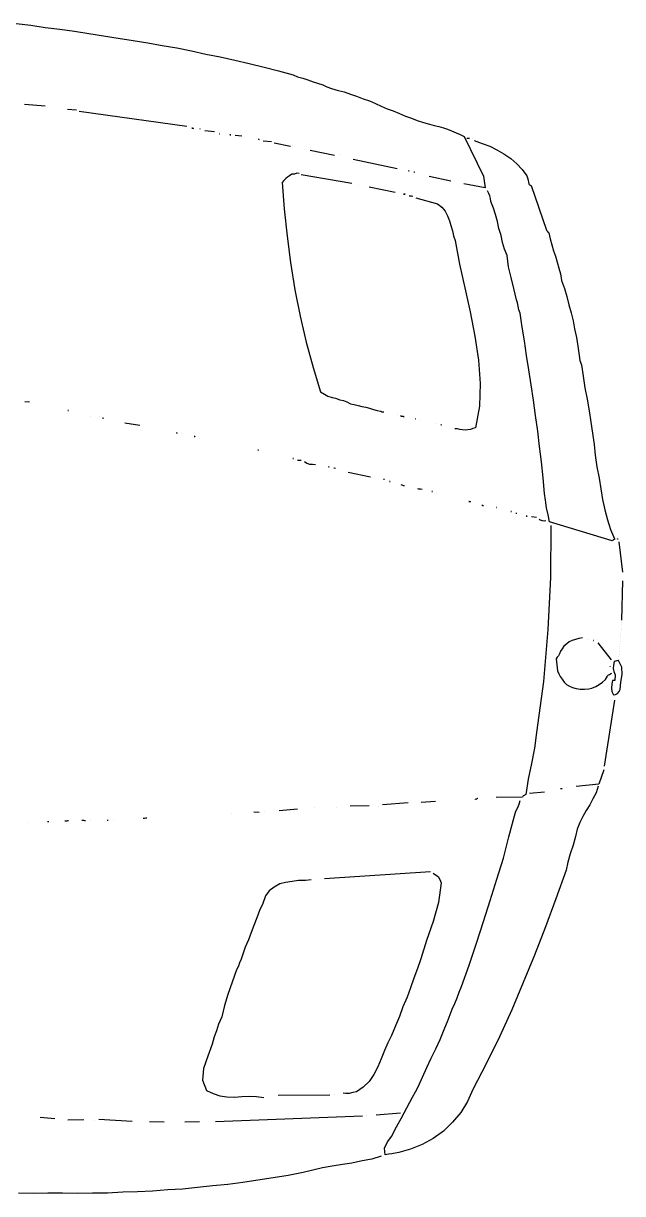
# Model space of a CAD drawing. Header units: metres. Extents: x -45 to 1930, y -347 to 488.
# Drawn here: x 43.484 to 44.413, y -36.543 to -34.727 of the extents above; entities that cross this region are included whole.
import ezdxf

# ---------------------------------------------------------------- set-up
doc = ezdxf.new("R2010")
doc.units = ezdxf.units.M

# ---------------------------------------------------------------- blocks, each defined once
blk = doc.blocks.new('BMW8-PUD')
for p, q in [((0.746, 0.9063), (0.7688, 0.909)), ((0.7688, 0.909), (0.7924, 0.9108)), ((0.7924, 0.9108), (0.8152, 0.9127)), ((0.8152, 0.9127), (0.838, 0.9153)), ((0.838, 0.9153), (0.8607, 0.9171)), ((0.6078, 0.8864), (0.6305, 0.8898)), ((0.6305, 0.8898), (0.6541, 0.8941)), ((0.6541, 0.8941), (0.6769, 0.8976)), ((0.6769, 0.8976), (0.6997, 0.9002)), ((0.6997, 0.9002), (0.7232, 0.9037)), ((0.7232, 0.9037), (0.746, 0.9063)), ((0.5159, 0.8676), (0.5387, 0.8727)), ((0.5387, 0.8727), (0.5614, 0.877)), ((0.5614, 0.877), (0.585, 0.8821)), ((0.585, 0.8821), (0.6078, 0.8864)), ((0.4468, 0.8499), (0.4696, 0.8558)), ((0.4696, 0.8558), (0.4931, 0.8617)), ((0.4931, 0.8617), (0.5159, 0.8676)), ((0.3949, 0.8331), (0.4095, 0.8381)), ((0.4095, 0.8381), (0.4241, 0.8432)), ((0.4241, 0.8432), (0.4468, 0.8499)), ((0.3347, 0.8163), (0.3502, 0.8213)), ((0.3502, 0.8213), (0.3648, 0.8247)), ((0.3648, 0.8247), (0.3802, 0.8289)), ((0.3802, 0.8289), (0.3949, 0.8331)), ((0.2795, 0.7979), (0.2852, 0.7996)), ((0.2852, 0.7996), (0.2901, 0.8012)), ((0.2901, 0.8012), (0.295, 0.8021)), ((0.295, 0.8021), (0.2999, 0.8038)), ((0.2999, 0.8038), (0.3024, 0.7932)), ((0.3063, 0.8063), (0.3201, 0.8121)), ((0.3201, 0.8121), (0.3347, 0.8163)), ((0.2285, 0.7714), (0.2447, 0.7821)), ((0.2447, 0.7821), (0.2617, 0.7912)), ((0.2617, 0.7912), (0.2795, 0.7979)), ((0.2984, 0.7834), (0.2928, 0.7736)), ((0.3024, 0.7932), (0.2984, 0.7834)), ((0.5916, 0.7803), (0.6144, 0.783)), ((0.6461, 0.7857), (0.6689, 0.7876)), ((0.6958, 0.7894), (0.7471, 0.7915)), ((0.7536, 0.794), (0.7536, 0.794)), ((0.7707, 0.7942), (0.7951, 0.7968)), ((0.8154, 0.797), (0.8382, 0.7972)), ((0.2139, 0.7582), (0.2285, 0.7714)), ((0.2888, 0.7638), (0.2848, 0.754)), ((0.2928, 0.7736), (0.2888, 0.7638)), ((0.3411, 0.7471), (0.5672, 0.7777)), ((0.2011, 0.7434), (0.2139, 0.7582)), ((0.2808, 0.745), (0.2769, 0.736)), ((0.2848, 0.754), (0.2808, 0.745)), ((0.3346, 0.7455), (0.3346, 0.7455)), ((0.181, 0.709), (0.1898, 0.727)), ((0.1898, 0.727), (0.2011, 0.7434)), ((0.2737, 0.7278), (0.2697, 0.7188)), ((0.2769, 0.736), (0.2737, 0.7278)), ((0.2825, 0.7368), (0.3199, 0.7437)), ((0.3943, 0.7199), (0.474, 0.728)), ((0.5074, 0.7324), (0.4959, 0.7331)), ((0.5187, 0.7333), (0.5074, 0.7324)), ((0.5301, 0.735), (0.5187, 0.7333)), ((0.5415, 0.7367), (0.5301, 0.735)), ((0.5529, 0.7376), (0.5415, 0.7367)), ((0.5643, 0.7369), (0.5529, 0.7376)), ((0.5749, 0.7346), (0.5643, 0.7369)), ((0.5855, 0.7306), (0.5749, 0.7346)), ((0.593, 0.7152), (0.5855, 0.7306)), ((0.1746, 0.6895), (0.181, 0.709)), ((0.2665, 0.7106), (0.2625, 0.7016)), ((0.2697, 0.7188), (0.2665, 0.7106)), ((0.3439, 0.7024), (0.3536, 0.7106)), ((0.3536, 0.7106), (0.3593, 0.7123)), ((0.3593, 0.7123), (0.365, 0.714)), ((0.365, 0.714), (0.3699, 0.7148)), ((0.3699, 0.7148), (0.3739, 0.7148)), ((0.3878, 0.7174), (0.3878, 0.7174)), ((0.5932, 0.6973), (0.593, 0.7152)), ((0.2593, 0.6935), (0.2538, 0.6779)), ((0.2625, 0.7016), (0.2593, 0.6935)), ((0.3295, 0.6811), (0.3359, 0.6925)), ((0.3359, 0.6925), (0.3439, 0.7024)), ((0.5885, 0.6777), (0.5932, 0.6973)), ((0.1571, 0.6469), (0.1746, 0.6895)), ((0.2538, 0.6779), (0.249, 0.6624)), ((0.3247, 0.6688), (0.3295, 0.6811)), ((0.5838, 0.6581), (0.5885, 0.6777)), ((0.249, 0.6624), (0.2434, 0.6477)), ((0.3168, 0.6427), (0.3207, 0.6557)), ((0.3207, 0.6557), (0.3247, 0.6688)), ((0.5814, 0.6467), (0.5838, 0.6581)), ((0.1412, 0.6045), (0.1571, 0.6469)), ((0.2434, 0.6477), (0.2379, 0.6322)), ((0.3128, 0.6304), (0.3168, 0.6427)), ((0.5767, 0.6263), (0.579, 0.6369)), ((0.579, 0.6369), (0.5814, 0.6467)), ((0.2323, 0.6175), (0.2276, 0.6012)), ((0.2379, 0.6322), (0.2323, 0.6175)), ((0.3033, 0.6026), (0.308, 0.6182)), ((0.308, 0.6182), (0.3128, 0.6304)), ((0.5727, 0.6148), (0.5767, 0.6263)), ((0.1261, 0.5611), (0.1412, 0.6045)), ((0.2276, 0.6012), (0.2228, 0.5856)), ((0.2985, 0.588), (0.3033, 0.6026)), ((0.5705, 0.5969), (0.5727, 0.6148)), ((0.2228, 0.5856), (0.2181, 0.5685)), ((0.2946, 0.5724), (0.2985, 0.588)), ((0.5666, 0.579), (0.5705, 0.5969)), ((0.2181, 0.5685), (0.2149, 0.5595)), ((0.2898, 0.5569), (0.2946, 0.5724)), ((0.5618, 0.5594), (0.5666, 0.579)), ((0.1127, 0.5171), (0.1261, 0.5611)), ((0.2125, 0.5505), (0.2102, 0.5416)), ((0.2149, 0.5595), (0.2125, 0.5505)), ((0.2859, 0.5422), (0.2898, 0.5569)), ((0.5571, 0.5398), (0.5618, 0.5594)), ((0.207, 0.5325), (0.1984, 0.4983)), ((0.2102, 0.5416), (0.207, 0.5325)), ((0.278, 0.5112), (0.282, 0.5267)), ((0.282, 0.5267), (0.2859, 0.5422)), ((0.5516, 0.5226), (0.5532, 0.5284)), ((0.5532, 0.5284), (0.5547, 0.5341)), ((0.5547, 0.5341), (0.5571, 0.5398)), ((0.0992, 0.473), (0.1127, 0.5171)), ((0.2741, 0.4957), (0.278, 0.5112)), ((0.5469, 0.5038), (0.55, 0.5161)), ((0.55, 0.5161), (0.5516, 0.5226)), ((0.1984, 0.4983), (0.1905, 0.4632)), ((0.2679, 0.4663), (0.2741, 0.4957)), ((0.5398, 0.4802), (0.5429, 0.4916)), ((0.5429, 0.4916), (0.5469, 0.5038)), ((0.0866, 0.428), (0.0992, 0.473)), ((0.5366, 0.4688), (0.5398, 0.4802)), ((0.1905, 0.4632), (0.1827, 0.4289)), ((0.2608, 0.4361), (0.2679, 0.4663)), ((0.5303, 0.4451), (0.5335, 0.4565)), ((0.5335, 0.4565), (0.5366, 0.4688)), ((0.2554, 0.4059), (0.2608, 0.4361)), ((0.5263, 0.4336), (0.5303, 0.4451)), ((0.0748, 0.3832), (0.0866, 0.428)), ((0.1827, 0.4289), (0.1757, 0.3955)), ((0.5184, 0.4132), (0.5232, 0.4214)), ((0.5232, 0.4214), (0.5263, 0.4336)), ((0.254, 0.375), (0.2554, 0.4059)), ((0.4941, 0.3975), (0.503, 0.4009)), ((0.503, 0.4009), (0.5111, 0.4066)), ((0.5111, 0.4066), (0.5184, 0.4132)), ((0.063, 0.3374), (0.0748, 0.3832)), ((0.1757, 0.3955), (0.1687, 0.3612)), ((0.2721, 0.3597), (0.4347, 0.3864)), ((0.4551, 0.3898), (0.464, 0.3915)), ((0.464, 0.3915), (0.4746, 0.3925)), ((0.4746, 0.3925), (0.4843, 0.395)), ((0.4843, 0.395), (0.4941, 0.3975)), ((0.2565, 0.3701), (0.254, 0.375)), ((0.2598, 0.3661), (0.2565, 0.3701)), ((0.2639, 0.3637), (0.2598, 0.3661)), ((0.268, 0.3613), (0.2639, 0.3637)), ((0.1687, 0.3612), (0.1616, 0.3278)), ((0.0615, 0.3244), (0.063, 0.3374)), ((0.1616, 0.3278), (0.1562, 0.2943)), ((0.7773, 0.3284), (0.7773, 0.3284)), ((0.7773, 0.3284), (0.7781, 0.3284)), ((0.7781, 0.3284), (0.7789, 0.3284)), ((0.7789, 0.3284), (0.7789, 0.3284)), ((0.8041, 0.3311), (0.8041, 0.3311)), ((0.8123, 0.332), (0.8131, 0.332)), ((0.8131, 0.332), (0.8147, 0.332)), ((0.8147, 0.332), (0.8163, 0.332)), ((0.8163, 0.332), (0.818, 0.332)), ((0.8383, 0.3346), (0.8399, 0.3347)), ((0.8399, 0.3347), (0.8408, 0.3355)), ((0.8408, 0.3355), (0.8424, 0.3355)), ((0.8424, 0.3355), (0.844, 0.3355)), ((0.8684, 0.339), (0.8684, 0.339)), ((0.8684, 0.339), (0.87, 0.339)), ((0.87, 0.339), (0.8708, 0.339)), ((0.8708, 0.339), (0.8708, 0.339)), ((0.9009, 0.3434), (0.9009, 0.3434)), ((0.056, 0.2975), (0.0591, 0.3114)), ((0.0591, 0.3114), (0.0615, 0.3244)), ((0.7179, 0.3189), (0.7196, 0.3189)), ((0.7196, 0.3189), (0.7212, 0.3197)), ((0.7212, 0.3197), (0.722, 0.3198)), ((0.722, 0.3198), (0.7236, 0.3198)), ((0.7692, 0.3259), (0.7692, 0.3259)), ((0.0537, 0.2836), (0.056, 0.2975)), ((0.1562, 0.2943), (0.1508, 0.2609)), ((0.5374, 0.2912), (0.5374, 0.2912)), ((0.5455, 0.2937), (0.5536, 0.2938)), ((0.5886, 0.2998), (0.5886, 0.2998)), ((0.0522, 0.2722), (0.0537, 0.2836)), ((0.4268, 0.2748), (0.4268, 0.2748)), ((0.4609, 0.2783), (0.4609, 0.2783)), ((0.4869, 0.2826), (0.5146, 0.2878)), ((0.045, 0.2518), (0.049, 0.2616)), ((0.049, 0.2616), (0.0522, 0.2722)), ((0.1508, 0.2609), (0.1492, 0.2535)), ((0.317, 0.2567), (0.356, 0.2635)), ((0.3625, 0.266), (0.3625, 0.266)), ((0.3764, 0.267), (0.4056, 0.2705)), ((0.0362, 0.2329), (0.041, 0.242)), ((0.041, 0.242), (0.045, 0.2518)), ((0.1453, 0.2421), (0.1445, 0.2364)), ((0.1469, 0.2478), (0.1453, 0.2421)), ((0.1492, 0.2535), (0.1469, 0.2478)), ((0.1885, 0.2368), (0.1885, 0.2368)), ((0.2097, 0.2394), (0.2105, 0.2394)), ((0.2105, 0.2394), (0.2113, 0.2402)), ((0.2113, 0.2402), (0.2121, 0.2411)), ((0.2121, 0.2411), (0.2137, 0.2411)), ((0.2747, 0.2506), (0.2966, 0.254)), ((0.0283, 0.2134), (0.0322, 0.2231)), ((0.0322, 0.2231), (0.0362, 0.2329)), ((0.108, 0.2197), (0.1308, 0.224)), ((0.1351, 0.2021), (0.1365, 0.2265)), ((0.1365, 0.2265), (0.1381, 0.2274)), ((0.1381, 0.2274), (0.1389, 0.2282)), ((0.1389, 0.2282), (0.1405, 0.229)), ((0.1405, 0.229), (0.1413, 0.2307)), ((0.1413, 0.2307), (0.182, 0.2351)), ((0.0252, 0.1995), (0.0601, 0.2063)), ((0.0259, 0.2027), (0.0283, 0.2134)), ((0.0747, 0.2097), (0.0747, 0.2097)), ((0.0812, 0.2122), (0.0829, 0.2122)), ((0.0812, 0.2122), (0.0812, 0.2122)), ((0.0829, 0.2122), (0.0837, 0.2122)), ((0.0837, 0.2122), (0.0837, 0.2122)), ((0.132, 0.1776), (0.1351, 0.2021)), ((0.0197, 0.1766), (0.0252, 0.1995)), ((0.0133, 0.0674), (0.0197, 0.1709)), ((0.1298, 0.1532), (0.132, 0.1776)), ((0.1292, 0.1288), (0.1298, 0.1532)), ((0.1259, 0.0489), (0.1292, 0.1288)), ((0.0101, 0.0568), (0.0077, 0.0535)), ((0.0126, 0.0585), (0.0101, 0.0568)), ((0.0158, 0.0593), (0.0126, 0.0585)), ((0.0133, 0.0626), (0.0133, 0.0626)), ((0.0191, 0.0545), (0.0158, 0.0593)), ((0.0615, 0.0548), (0.055, 0.054)), ((0.0679, 0.0557), (0.0615, 0.0548)), ((0.0745, 0.055), (0.0679, 0.0557)), ((0.0802, 0.0542), (0.0745, 0.055)), ((0.0062, 0.0389), (0.0055, 0.0267)), ((0.0077, 0.0535), (0.0061, 0.0503)), ((0.0061, 0.0503), (0.0062, 0.0389)), ((0.0161, 0.0284), (0.016, 0.0373)), ((0.016, 0.0373), (0.0168, 0.0373)), ((0.0168, 0.0373), (0.0176, 0.0373)), ((0.0176, 0.0373), (0.0184, 0.0373)), ((0.0184, 0.0373), (0.0193, 0.0374)), ((0.02, 0.0488), (0.0191, 0.0545)), ((0.0193, 0.0374), (0.02, 0.0431)), ((0.02, 0.0431), (0.02, 0.0488)), ((0.0307, 0.0367), (0.0291, 0.0342)), ((0.0347, 0.0416), (0.0307, 0.0367)), ((0.0395, 0.0457), (0.0347, 0.0416)), ((0.0444, 0.049), (0.0395, 0.0457)), ((0.0501, 0.0523), (0.0444, 0.049)), ((0.055, 0.054), (0.0501, 0.0523)), ((0.0851, 0.0526), (0.0802, 0.0542)), ((0.09, 0.0502), (0.0851, 0.0526)), ((0.0941, 0.047), (0.09, 0.0502)), ((0.0974, 0.0429), (0.0941, 0.047)), ((0.1007, 0.0389), (0.0974, 0.0429)), ((0.1032, 0.0348), (0.1007, 0.0389)), ((0.1266, -0.0317), (0.1259, 0.0489)), ((0.0055, 0.0267), (0.0073, 0.0153)), ((0.0186, 0.0235), (0.0161, 0.0284)), ((0.0202, 0.0186), (0.0186, 0.0235)), ((0.0203, 0.0137), (0.0202, 0.0186)), ((0.0234, 0.0276), (0.0218, 0.026)), ((0.0251, 0.0284), (0.0234, 0.0276)), ((0.0267, 0.0293), (0.0251, 0.0284)), ((0.0275, 0.0301), (0.0267, 0.0293)), ((0.0283, 0.0317), (0.0275, 0.0301)), ((0.0291, 0.0342), (0.0283, 0.0326)), ((0.0283, 0.0326), (0.0283, 0.0317)), ((0.1056, 0.0308), (0.1032, 0.0348)), ((0.1099, 0.0121), (0.1056, 0.0308)), ((0.0073, 0.0153), (0.0131, 0.0055)), ((0.0131, 0.0055), (0.0131, 0.0055)), ((0.0131, 0.0055), (0.0139, 0.0055)), ((0.0139, 0.0055), (0.0155, 0.0064)), ((0.0139, 0.0055), (0.0139, 0.0055)), ((0.0139, 0.0055), (0.0139, 0.0055)), ((0.0155, 0.0064), (0.0171, 0.0072)), ((0.0171, 0.0072), (0.0179, 0.0072)), ((0.0179, 0.0072), (0.0195, 0.008)), ((0.0195, 0.008), (0.0203, 0.0137)), ((0.0475, -0.0186), (0.0244, 0.0056)), ((0.0252, 0.0162), (0.0252, 0.0162)), ((0.0252, 0.0162), (0.0252, 0.0162)), ((0.0252, 0.0162), (0.0252, 0.0154)), ((0.0252, 0.0154), (0.0252, 0.0162)), ((0.0252, 0.0162), (0.0252, 0.0162)), ((0.0252, 0.0162), (0.0252, 0.0162)), ((0.0252, 0.0154), (0.0252, 0.0154)), ((0.0252, 0.0154), (0.0252, 0.0154)), ((0.1043, -0.0001), (0.1051, 0.0039)), ((0.1051, 0.0039), (0.1067, 0.0072)), ((0.1067, 0.0072), (0.1083, 0.0097)), ((0.1083, 0.0097), (0.1099, 0.0121)), ((0.0131, -0.001), (0.0131, -0.001)), ((0.0131, -0.0042), (0.0131, -0.0042)), ((0.0132, -0.0091), (0.0132, -0.0091)), ((0.0132, -0.0124), (0.0132, -0.0124)), ((0.0132, -0.0164), (0.0132, -0.0164)), ((0.0874, -0.0182), (0.0922, -0.0157)), ((0.0922, -0.0157), (0.0955, -0.0124)), ((0.0955, -0.0124), (0.0995, -0.0083)), ((0.0995, -0.0083), (0.1019, -0.0042)), ((0.1019, -0.0042), (0.1043, -0.0001)), ((0.0133, -0.0214), (0.0133, -0.0214)), ((0.0133, -0.0246), (0.0133, -0.0246)), ((0.0134, -0.0295), (0.0134, -0.0295)), ((0.0134, -0.0327), (0.0134, -0.0327)), ((0.0548, -0.0218), (0.054, -0.0218)), ((0.054, -0.0218), (0.054, -0.0218)), ((0.054, -0.0218), (0.054, -0.0218)), ((0.054, -0.0218), (0.0548, -0.0218)), ((0.0548, -0.0218), (0.0548, -0.0218)), ((0.0548, -0.0218), (0.0548, -0.0218)), ((0.0548, -0.0218), (0.0548, -0.0218)), ((0.0548, -0.0218), (0.0548, -0.0218)), ((0.0621, -0.0217), (0.0621, -0.0217)), ((0.0719, -0.0241), (0.0776, -0.0224)), ((0.0776, -0.0224), (0.0825, -0.0207)), ((0.0825, -0.0207), (0.0874, -0.0182)), ((0.1305, -0.1123), (0.1266, -0.0317)), ((0.0134, -0.0368), (0.0134, -0.0368)), ((0.0135, -0.0417), (0.0135, -0.0417)), ((0.0135, -0.0449), (0.0135, -0.0449)), ((0.0135, -0.0498), (0.0135, -0.0498)), ((0.0136, -0.0531), (0.0136, -0.0531)), ((0.019, -0.1182), (0.0144, -0.0572)), ((0.1378, -0.1929), (0.1305, -0.1123)), ((0.0301, -0.1775), (0.02, -0.1312)), ((0.0375, -0.1807), (0.0391, -0.1799)), ((0.0375, -0.1815), (0.0375, -0.1807)), ((0.045, -0.1953), (0.0375, -0.1815)), ((0.0391, -0.1799), (0.0399, -0.1791)), ((0.0399, -0.1791), (0.0408, -0.1783)), ((0.0408, -0.1783), (0.1403, -0.1985)), ((0.0318, -0.1816), (0.0318, -0.1816)), ((0.0318, -0.1816), (0.0326, -0.1816)), ((0.0326, -0.1816), (0.0327, -0.1824)), ((0.0327, -0.1824), (0.0327, -0.1824)), ((0.0508, -0.2099), (0.045, -0.1953)), ((0.1403, -0.1985), (0.1436, -0.2091)), ((0.1484, -0.1993), (0.146, -0.2001)), ((0.1517, -0.1993), (0.1484, -0.1993)), ((0.155, -0.2), (0.1517, -0.1993)), ((0.0566, -0.2253), (0.0508, -0.2099)), ((0.1436, -0.2091), (0.147, -0.2197)), ((0.1566, -0.2009), (0.155, -0.2)), ((0.1607, -0.2033), (0.1688, -0.2032)), ((0.1762, -0.2039), (0.1753, -0.2039)), ((0.1753, -0.2039), (0.1753, -0.2039)), ((0.1753, -0.2039), (0.1753, -0.2039)), ((0.1753, -0.2039), (0.1762, -0.2039)), ((0.177, -0.2039), (0.1762, -0.2039)), ((0.1762, -0.2039), (0.177, -0.2039)), ((0.177, -0.2039), (0.177, -0.2039)), ((0.177, -0.2039), (0.177, -0.2039)), ((0.1917, -0.2062), (0.1917, -0.2062)), ((0.1917, -0.2062), (0.1925, -0.2062)), ((0.1925, -0.2062), (0.1933, -0.2062)), ((0.1933, -0.2062), (0.1933, -0.2062)), ((0.2014, -0.2086), (0.2006, -0.2086)), ((0.2006, -0.2086), (0.2006, -0.2086)), ((0.2006, -0.2086), (0.2006, -0.2086)), ((0.2006, -0.2086), (0.2014, -0.2086)), ((0.2014, -0.2086), (0.2014, -0.2086)), ((0.2014, -0.2086), (0.2014, -0.2086)), ((0.2014, -0.2086), (0.2014, -0.2086)), ((0.2014, -0.2086), (0.2014, -0.2086)), ((0.2243, -0.2125), (0.2235, -0.2125)), ((0.2235, -0.2125), (0.2235, -0.2125)), ((0.2235, -0.2125), (0.2235, -0.2125)), ((0.2235, -0.2125), (0.2243, -0.2125)), ((0.2243, -0.2125), (0.2243, -0.2125)), ((0.2243, -0.2125), (0.2243, -0.2125)), ((0.2243, -0.2125), (0.2243, -0.2125)), ((0.2243, -0.2125), (0.2243, -0.2125)), ((0.2463, -0.2139), (0.2447, -0.2139)), ((0.2447, -0.2139), (0.2447, -0.2139)), ((0.2471, -0.2147), (0.2463, -0.2139)), ((0.2471, -0.2147), (0.2471, -0.2147)), ((0.2667, -0.2178), (0.2651, -0.2178)), ((0.2651, -0.2178), (0.2651, -0.2178)), ((0.2651, -0.2178), (0.2651, -0.2178)), ((0.2651, -0.2178), (0.2667, -0.2178)), ((0.2675, -0.2178), (0.2667, -0.2178)), ((0.2667, -0.2178), (0.2675, -0.2178)), ((0.2675, -0.2178), (0.2675, -0.2178)), ((0.2675, -0.2178), (0.2675, -0.2178)), ((0.0617, -0.2408), (0.0566, -0.2253)), ((0.147, -0.2197), (0.1495, -0.231)), ((0.1495, -0.231), (0.1521, -0.2416)), ((0.3181, -0.2255), (0.3181, -0.2255)), ((0.3262, -0.2278), (0.3254, -0.2278)), ((0.3254, -0.2278), (0.3254, -0.2278)), ((0.3254, -0.2278), (0.3254, -0.2278)), ((0.3254, -0.2278), (0.3262, -0.2278)), ((0.3262, -0.2278), (0.3262, -0.2278)), ((0.3262, -0.2278), (0.3262, -0.2278)), ((0.3262, -0.2278), (0.3262, -0.2278)), ((0.3262, -0.2278), (0.3262, -0.2278)), ((0.3442, -0.2301), (0.3417, -0.2301)), ((0.3458, -0.2301), (0.3442, -0.2301)), ((0.3474, -0.2301), (0.3458, -0.2301)), ((0.3491, -0.2301), (0.3474, -0.2301)), ((0.3711, -0.2331), (0.3694, -0.2331)), ((0.3727, -0.2331), (0.3711, -0.2331)), ((0.3735, -0.2339), (0.3727, -0.2331)), ((0.3752, -0.2339), (0.3735, -0.2339)), ((0.0659, -0.257), (0.0617, -0.2408)), ((0.1521, -0.2416), (0.1564, -0.2652)), ((0.3931, -0.237), (0.3923, -0.237)), ((0.3923, -0.237), (0.3923, -0.237)), ((0.3923, -0.237), (0.3923, -0.237)), ((0.3923, -0.237), (0.3931, -0.237)), ((0.3931, -0.237), (0.3931, -0.237)), ((0.3931, -0.237), (0.3931, -0.237)), ((0.3931, -0.237), (0.3931, -0.237)), ((0.3931, -0.237), (0.3931, -0.237)), ((0.4013, -0.2394), (0.4013, -0.2394)), ((0.4013, -0.2394), (0.4021, -0.2394)), ((0.4021, -0.2394), (0.4029, -0.2393)), ((0.4029, -0.2393), (0.4029, -0.2393)), ((0.4583, -0.2454), (0.4233, -0.2416)), ((0.4787, -0.2492), (0.4787, -0.2492)), ((0.4787, -0.2492), (0.4804, -0.2492)), ((0.4804, -0.2492), (0.4812, -0.2492)), ((0.4812, -0.2492), (0.4812, -0.2492)), ((0.4893, -0.2508), (0.4885, -0.2508)), ((0.4885, -0.2508), (0.4885, -0.2508)), ((0.4885, -0.2508), (0.4885, -0.2508)), ((0.4885, -0.2508), (0.4893, -0.2508)), ((0.4893, -0.2508), (0.4893, -0.2508)), ((0.4893, -0.2508), (0.4893, -0.2508)), ((0.4893, -0.2508), (0.4893, -0.2508)), ((0.4893, -0.2508), (0.4893, -0.2508)), ((0.5146, -0.2522), (0.5097, -0.2522)), ((0.5195, -0.2521), (0.5146, -0.2522)), ((0.5235, -0.2529), (0.5195, -0.2521)), ((0.5276, -0.2553), (0.5235, -0.2529)), ((0.0701, -0.2733), (0.0659, -0.257)), ((0.1564, -0.2652), (0.1615, -0.2896)), ((0.5325, -0.2561), (0.5333, -0.2561)), ((0.5333, -0.2561), (0.535, -0.2561)), ((0.535, -0.2561), (0.5366, -0.2561)), ((0.5366, -0.2561), (0.5382, -0.256)), ((0.5456, -0.2584), (0.5448, -0.2584)), ((0.5448, -0.2584), (0.5448, -0.2584)), ((0.5448, -0.2584), (0.5448, -0.2584)), ((0.5448, -0.2584), (0.5456, -0.2584)), ((0.5456, -0.2584), (0.5456, -0.2584)), ((0.5456, -0.2584), (0.5456, -0.2584)), ((0.5456, -0.2584), (0.5456, -0.2584)), ((0.5456, -0.2584), (0.5456, -0.2584)), ((0.601, -0.2661), (0.6002, -0.2661)), ((0.6002, -0.2661), (0.6002, -0.2661)), ((0.6002, -0.2661), (0.6002, -0.2661)), ((0.6002, -0.2661), (0.601, -0.2661)), ((0.601, -0.2661), (0.601, -0.2661)), ((0.601, -0.2661), (0.601, -0.2661)), ((0.601, -0.2661), (0.601, -0.2661)), ((0.601, -0.2661), (0.601, -0.2661)), ((0.0752, -0.2903), (0.0701, -0.2733)), ((0.0794, -0.3082), (0.0752, -0.2903)), ((0.1615, -0.2896), (0.1666, -0.3131)), ((0.6931, -0.275), (0.6931, -0.275)), ((0.7005, -0.2774), (0.6997, -0.2774)), ((0.6997, -0.2774), (0.6997, -0.2774)), ((0.6997, -0.2774), (0.6997, -0.2774)), ((0.6997, -0.2774), (0.7005, -0.2774)), ((0.7013, -0.2774), (0.7005, -0.2774)), ((0.7005, -0.2774), (0.7013, -0.2774)), ((0.7013, -0.2774), (0.7013, -0.2774)), ((0.7013, -0.2774), (0.7013, -0.2774)), ((0.7217, -0.2796), (0.7217, -0.2796)), ((0.729, -0.2804), (0.7282, -0.2804)), ((0.7282, -0.2804), (0.7282, -0.2804)), ((0.7282, -0.2804), (0.7282, -0.2804)), ((0.7282, -0.2804), (0.729, -0.2804)), ((0.729, -0.2804), (0.729, -0.2804)), ((0.729, -0.2804), (0.729, -0.2804)), ((0.729, -0.2804), (0.729, -0.2804)), ((0.729, -0.2804), (0.729, -0.2804)), ((0.8105, -0.2886), (0.7869, -0.2872)), ((0.0828, -0.3245), (0.0794, -0.3082)), ((0.8448, -0.2924), (0.844, -0.2924)), ((0.844, -0.2924), (0.844, -0.2924)), ((0.8456, -0.2932), (0.8448, -0.2924)), ((0.8456, -0.2932), (0.8456, -0.2932)), ((0.8497, -0.294), (0.8497, -0.294)), ((0.8651, -0.2938), (0.8651, -0.2938)), ((0.9002, -0.2992), (0.8994, -0.2992)), ((0.8994, -0.2992), (0.8994, -0.2992)), ((0.8994, -0.2992), (0.8994, -0.2992)), ((0.8994, -0.2992), (0.9002, -0.2992)), ((0.9002, -0.2992), (0.9002, -0.2992)), ((0.9002, -0.2992), (0.9002, -0.2992)), ((0.9002, -0.2992), (0.9002, -0.2992)), ((0.9002, -0.2992), (0.9002, -0.2992)), ((0.9605, -0.306), (0.9679, -0.3059)), ((0.087, -0.3415), (0.0828, -0.3245)), ((0.1666, -0.3131), (0.1717, -0.3367)), ((0.0912, -0.3586), (0.087, -0.3415)), ((0.1717, -0.3367), (0.1776, -0.3603)), ((0.2656, -0.3668), (0.2686, -0.3326)), ((0.2686, -0.3326), (0.2726, -0.3309)), ((0.2726, -0.3309), (0.2758, -0.3293)), ((0.2758, -0.3293), (0.2799, -0.3284)), ((0.2799, -0.3284), (0.284, -0.3276)), ((0.284, -0.3276), (0.2881, -0.3275)), ((0.2881, -0.3275), (0.2921, -0.3275)), ((0.2921, -0.3275), (0.2962, -0.3282)), ((0.2962, -0.3282), (0.3003, -0.3282)), ((0.3223, -0.3321), (0.3215, -0.3321)), ((0.3215, -0.3321), (0.3215, -0.3321)), ((0.3215, -0.3321), (0.3215, -0.3321)), ((0.3215, -0.3321), (0.3223, -0.3321)), ((0.3223, -0.3321), (0.3223, -0.3321)), ((0.3223, -0.3321), (0.3223, -0.3321)), ((0.3223, -0.3321), (0.3223, -0.3321)), ((0.3223, -0.3321), (0.3223, -0.3321)), ((0.3304, -0.3336), (0.3304, -0.3336)), ((0.3557, -0.3351), (0.3557, -0.3351)), ((0.363, -0.3374), (0.3622, -0.3374)), ((0.3622, -0.3374), (0.3622, -0.3374)), ((0.3622, -0.3374), (0.3622, -0.3374)), ((0.3622, -0.3374), (0.363, -0.3374)), ((0.363, -0.3374), (0.363, -0.3374)), ((0.363, -0.3374), (0.363, -0.3374)), ((0.363, -0.3374), (0.363, -0.3374)), ((0.363, -0.3374), (0.363, -0.3374)), ((0.3818, -0.3397), (0.3802, -0.3389)), ((0.3834, -0.3397), (0.3818, -0.3397)), ((0.3843, -0.3397), (0.3834, -0.3397)), ((0.3859, -0.3405), (0.3843, -0.3397)), ((0.3908, -0.3412), (0.3908, -0.3412)), ((0.4128, -0.3435), (0.412, -0.3435)), ((0.4136, -0.3435), (0.4128, -0.3435)), ((0.4152, -0.3435), (0.4136, -0.3435)), ((0.4169, -0.3443), (0.4152, -0.3435)), ((0.4226, -0.345), (0.4169, -0.3443)), ((0.0955, -0.3757), (0.0912, -0.3586)), ((0.1776, -0.3603), (0.1827, -0.3839)), ((0.4283, -0.3458), (0.4226, -0.345)), ((0.4348, -0.3474), (0.4283, -0.3458)), ((0.4405, -0.3481), (0.4348, -0.3474)), ((0.447, -0.3489), (0.4405, -0.3481)), ((0.4527, -0.3497), (0.447, -0.3489)), ((0.4593, -0.3504), (0.4527, -0.3497)), ((0.465, -0.3512), (0.4593, -0.3504)), ((0.4707, -0.3536), (0.465, -0.3512)), ((0.4764, -0.3552), (0.4707, -0.3536)), ((0.4821, -0.3559), (0.4764, -0.3552)), ((0.4886, -0.3575), (0.4821, -0.3559)), ((0.4943, -0.3582), (0.4886, -0.3575)), ((0.5009, -0.3598), (0.4943, -0.3582)), ((0.5066, -0.3622), (0.5009, -0.3598)), ((0.5132, -0.3654), (0.5066, -0.3622)), ((0.1005, -0.3935), (0.0955, -0.3757)), ((0.2675, -0.4018), (0.2656, -0.3668)), ((0.5281, -0.4019), (0.5132, -0.3654)), ((0.1055, -0.4106), (0.1005, -0.3935)), ((0.1827, -0.3839), (0.1886, -0.4074)), ((0.1098, -0.4285), (0.1055, -0.4106)), ((0.1886, -0.4074), (0.1945, -0.4302)), ((0.2736, -0.4376), (0.2675, -0.4018)), ((0.5423, -0.4401), (0.5281, -0.4019)), ((0.114, -0.4456), (0.1098, -0.4285)), ((0.1945, -0.4302), (0.2004, -0.4521)), ((0.1173, -0.452), (0.114, -0.4456)), ((0.119, -0.4594), (0.1173, -0.452)), ((0.2004, -0.4521), (0.2055, -0.474)), ((0.2828, -0.4742), (0.2736, -0.4376)), ((0.5557, -0.479), (0.5423, -0.4401)), ((0.1207, -0.4666), (0.119, -0.4594)), ((0.1224, -0.474), (0.1207, -0.4666)), ((0.1258, -0.487), (0.1224, -0.474)), ((0.13, -0.5), (0.1258, -0.487)), ((0.2055, -0.474), (0.2114, -0.4952)), ((0.2938, -0.5107), (0.2828, -0.4742)), ((0.5675, -0.5188), (0.5557, -0.479)), ((0.1333, -0.5121), (0.13, -0.5)), ((0.2114, -0.4952), (0.2165, -0.5163)), ((0.1375, -0.5243), (0.1333, -0.5121)), ((0.1425, -0.5365), (0.1375, -0.5243)), ((0.2165, -0.5163), (0.2189, -0.5211)), ((0.2189, -0.5211), (0.2206, -0.5268)), ((0.3055, -0.5473), (0.2938, -0.5107)), ((0.5784, -0.5603), (0.5675, -0.5188)), ((0.1467, -0.5487), (0.1425, -0.5365)), ((0.2206, -0.5268), (0.2223, -0.5317)), ((0.2223, -0.5317), (0.2239, -0.5366)), ((0.2239, -0.5366), (0.2298, -0.5536)), ((0.1517, -0.5609), (0.1467, -0.5487)), ((0.1575, -0.573), (0.1517, -0.5609)), ((0.2298, -0.5536), (0.2357, -0.5699)), ((0.3172, -0.583), (0.3055, -0.5473)), ((0.5877, -0.6009), (0.5784, -0.5603)), ((0.16, -0.5828), (0.1575, -0.573)), ((0.2357, -0.5699), (0.2415, -0.5861)), ((0.1634, -0.5917), (0.16, -0.5828)), ((0.1667, -0.6006), (0.1634, -0.5917)), ((0.2415, -0.5861), (0.2449, -0.6032)), ((0.3273, -0.6187), (0.3172, -0.583)), ((0.1701, -0.6095), (0.1667, -0.6006)), ((0.1742, -0.6176), (0.1701, -0.6095)), ((0.2449, -0.6032), (0.2499, -0.6129)), ((0.2499, -0.6129), (0.254, -0.6226)), ((0.5963, -0.6424), (0.5877, -0.6009)), ((0.1775, -0.6266), (0.1742, -0.6176)), ((0.1809, -0.6355), (0.1775, -0.6266)), ((0.254, -0.6226), (0.2574, -0.6332)), ((0.2574, -0.6332), (0.2616, -0.6437)), ((0.3306, -0.626), (0.3273, -0.6187)), ((0.3331, -0.6333), (0.3306, -0.626)), ((0.3365, -0.6414), (0.3331, -0.6333)), ((0.1842, -0.6444), (0.1809, -0.6355)), ((0.185, -0.6452), (0.1842, -0.6444)), ((0.1867, -0.6469), (0.185, -0.6452)), ((0.1875, -0.6477), (0.1867, -0.6469)), ((0.1883, -0.6485), (0.1875, -0.6477)), ((0.2182, -0.715), (0.1883, -0.6485)), ((0.2616, -0.6437), (0.2649, -0.6543)), ((0.339, -0.6487), (0.3365, -0.6414)), ((0.3431, -0.6561), (0.339, -0.6487)), ((0.6032, -0.683), (0.5963, -0.6424)), ((0.2649, -0.6543), (0.2691, -0.6649)), ((0.2691, -0.6649), (0.2733, -0.6746)), ((0.3473, -0.6625), (0.3431, -0.6561)), ((0.353, -0.6682), (0.3473, -0.6625)), ((0.3604, -0.673), (0.353, -0.6682)), ((0.2733, -0.6746), (0.2782, -0.6843)), ((0.2782, -0.6843), (0.2791, -0.6892)), ((0.2791, -0.6892), (0.2807, -0.6932)), ((0.3946, -0.6792), (0.3604, -0.673)), ((0.3995, -0.6808), (0.4012, -0.6808)), ((0.4012, -0.6808), (0.402, -0.6807)), ((0.402, -0.6807), (0.4036, -0.6807)), ((0.4036, -0.6807), (0.4052, -0.6807)), ((0.4134, -0.6831), (0.4118, -0.6831)), ((0.4118, -0.6831), (0.4118, -0.6831)), ((0.4118, -0.6831), (0.4118, -0.6831)), ((0.4118, -0.6831), (0.4134, -0.6831)), ((0.4142, -0.6831), (0.4134, -0.6831)), ((0.4134, -0.6831), (0.4142, -0.6831)), ((0.4142, -0.6831), (0.4142, -0.6831)), ((0.4142, -0.6831), (0.4142, -0.6831)), ((0.468, -0.6891), (0.4273, -0.6846)), ((0.4851, -0.6898), (0.4851, -0.6898)), ((0.5959, -0.692), (0.5983, -0.6896)), ((0.5983, -0.6896), (0.6007, -0.6863)), ((0.6007, -0.6863), (0.6032, -0.683)), ((0.2807, -0.6932), (0.2824, -0.6965)), ((0.2824, -0.6965), (0.2849, -0.7005)), ((0.2932, -0.7225), (0.289, -0.7046)), ((0.289, -0.7046), (0.3224, -0.7075)), ((0.5748, -0.6979), (0.4957, -0.6921)), ((0.5781, -0.6995), (0.5821, -0.6995)), ((0.5821, -0.6995), (0.5854, -0.6978)), ((0.5854, -0.6978), (0.5894, -0.697)), ((0.5894, -0.697), (0.5927, -0.6945)), ((0.5927, -0.6945), (0.5959, -0.692)), ((0.219, -0.715), (0.2182, -0.715)), ((0.2207, -0.7158), (0.219, -0.715)), ((0.2215, -0.7166), (0.2207, -0.7158)), ((0.2223, -0.7174), (0.2215, -0.7166)), ((0.2232, -0.7198), (0.2223, -0.7174)), ((0.224, -0.7231), (0.2232, -0.7198)), ((0.2249, -0.7263), (0.224, -0.7231)), ((0.3288, -0.7808), (0.2932, -0.7225)), ((0.377, -0.7144), (0.3428, -0.7106)), ((0.3999, -0.7182), (0.3999, -0.7182)), ((0.3999, -0.7182), (0.4007, -0.7182)), ((0.4007, -0.7182), (0.4015, -0.7182)), ((0.4015, -0.7182), (0.4015, -0.7182)), ((0.4097, -0.7198), (0.4089, -0.7198)), ((0.4089, -0.7198), (0.4089, -0.7198)), ((0.4089, -0.7198), (0.4089, -0.7198)), ((0.4089, -0.7198), (0.4097, -0.7198)), ((0.4097, -0.7198), (0.4097, -0.7198)), ((0.4097, -0.7198), (0.4097, -0.7198)), ((0.4097, -0.7198), (0.4097, -0.7198)), ((0.4097, -0.7198), (0.4097, -0.7198)), ((0.4969, -0.7296), (0.4276, -0.7213)), ((0.2265, -0.7296), (0.2249, -0.7263)), ((0.2347, -0.7385), (0.2265, -0.7296)), ((0.2438, -0.7465), (0.2347, -0.7385)), ((0.5189, -0.7351), (0.5189, -0.7351)), ((0.5646, -0.7371), (0.5262, -0.7326)), ((0.6216, -0.7431), (0.5955, -0.7401)), ((0.6257, -0.7439), (0.6387, -0.7438)), ((0.2536, -0.7537), (0.2438, -0.7465)), ((0.2651, -0.7602), (0.2536, -0.7537)), ((0.2765, -0.7649), (0.2651, -0.7602)), ((0.6461, -0.7461), (0.6452, -0.7461)), ((0.6452, -0.7461), (0.6461, -0.7461)), ((0.6452, -0.7461), (0.6452, -0.7461)), ((0.6452, -0.7461), (0.6452, -0.7461)), ((0.6461, -0.7461), (0.6461, -0.7461)), ((0.6461, -0.7461), (0.6461, -0.7461)), ((0.6461, -0.7461), (0.6461, -0.7461)), ((0.6461, -0.7461), (0.6461, -0.7461)), ((0.6721, -0.7484), (0.6827, -0.7483)), ((0.6901, -0.749), (0.6893, -0.749)), ((0.6893, -0.749), (0.6893, -0.749)), ((0.6893, -0.749), (0.6893, -0.749)), ((0.6893, -0.749), (0.6901, -0.749)), ((0.6909, -0.749), (0.6901, -0.749)), ((0.6901, -0.749), (0.6909, -0.749)), ((0.6909, -0.749), (0.6909, -0.749)), ((0.6909, -0.749), (0.6909, -0.749)), ((0.7072, -0.7489), (0.7064, -0.7489)), ((0.7064, -0.7489), (0.7064, -0.7489)), ((0.7064, -0.7489), (0.7064, -0.7489)), ((0.7064, -0.7489), (0.7072, -0.7489)), ((0.7072, -0.7489), (0.7072, -0.7489)), ((0.7072, -0.7489), (0.7072, -0.7489)), ((0.7072, -0.7489), (0.7072, -0.7489)), ((0.7072, -0.7489), (0.7072, -0.7489)), ((0.7153, -0.7512), (0.73, -0.7511)), ((0.7382, -0.7535), (0.7374, -0.7535)), ((0.7374, -0.7535), (0.7374, -0.7535)), ((0.7374, -0.7535), (0.7374, -0.7535)), ((0.7374, -0.7535), (0.7382, -0.7535)), ((0.7382, -0.7535), (0.7382, -0.7535)), ((0.7382, -0.7535), (0.7382, -0.7535)), ((0.7382, -0.7535), (0.7382, -0.7535)), ((0.7382, -0.7535), (0.7382, -0.7535)), ((0.7496, -0.7534), (0.7479, -0.7534)), ((0.7479, -0.7534), (0.7479, -0.7534)), ((0.7479, -0.7534), (0.7479, -0.7534)), ((0.7479, -0.7534), (0.7496, -0.7534)), ((0.7504, -0.7533), (0.7496, -0.7534)), ((0.7496, -0.7534), (0.7504, -0.7533)), ((0.7504, -0.7533), (0.7504, -0.7533)), ((0.7504, -0.7533), (0.7504, -0.7533)), ((0.9272, -0.7632), (0.7585, -0.7557)), ((0.2879, -0.7697), (0.2765, -0.7649)), ((0.3002, -0.7729), (0.2879, -0.7697)), ((0.3132, -0.776), (0.3002, -0.7729)), ((0.3165, -0.7784), (0.3165, -0.7784)), ((0.3206, -0.7784), (0.3214, -0.7784)), ((0.3214, -0.7784), (0.3222, -0.7784)), ((0.3222, -0.7784), (0.323, -0.7784)), ((0.323, -0.7784), (0.3247, -0.7784)), ((0.9313, -0.764), (0.9451, -0.7638)), ((1.0127, -0.7657), (0.9801, -0.766)), ((0.3353, -0.7832), (0.3288, -0.7808)), ((0.3419, -0.7855), (0.3353, -0.7832)), ((0.3492, -0.7879), (0.3419, -0.7855)), ((0.3557, -0.7895), (0.3492, -0.7879)), ((0.3623, -0.7911), (0.3557, -0.7895)), ((0.3696, -0.7926), (0.3623, -0.7911)), ((0.3769, -0.7934), (0.3696, -0.7926)), ((0.3843, -0.7949), (0.3769, -0.7934)), ((0.3941, -0.7965), (0.3843, -0.7949)), ((0.4039, -0.7988), (0.3941, -0.7965)), ((0.4128, -0.8012), (0.4039, -0.7988)), ((0.4226, -0.8035), (0.4128, -0.8012)), ((0.4324, -0.8067), (0.4226, -0.8035)), ((0.4422, -0.8099), (0.4324, -0.8067)), ((0.452, -0.8122), (0.4422, -0.8099)), ((0.4618, -0.8154), (0.452, -0.8122)), ((0.4708, -0.8186), (0.4618, -0.8154)), ((0.4806, -0.8218), (0.4708, -0.8186)), ((0.4904, -0.8241), (0.4806, -0.8218)), ((0.501, -0.8273), (0.4904, -0.8241)), ((0.5108, -0.8296), (0.501, -0.8273)), ((0.5206, -0.832), (0.5108, -0.8296)), ((0.5304, -0.8335), (0.5206, -0.832)), ((0.541, -0.8351), (0.5304, -0.8335)), ((0.5483, -0.8374), (0.541, -0.8351)), ((0.5549, -0.8398), (0.5483, -0.8374)), ((0.5631, -0.8414), (0.5549, -0.8398)), ((0.5704, -0.8429), (0.5631, -0.8414)), ((0.5785, -0.8453), (0.5704, -0.8429)), ((0.5867, -0.8469), (0.5785, -0.8453)), ((0.5949, -0.8484), (0.5867, -0.8469)), ((0.6022, -0.8508), (0.5949, -0.8484)), ((0.6251, -0.8547), (0.6022, -0.8508)), ((0.6479, -0.8585), (0.6251, -0.8547)), ((0.6715, -0.8616), (0.6479, -0.8585)), ((0.6944, -0.8646), (0.6715, -0.8616)), ((0.7172, -0.8677), (0.6944, -0.8646)), ((0.74, -0.8699), (0.7172, -0.8677)), ((0.7628, -0.873), (0.74, -0.8699)), ((0.7857, -0.8752), (0.7628, -0.873)), ((0.8085, -0.8766), (0.7857, -0.8752)), ((0.8313, -0.8789), (0.8085, -0.8766)), ((0.8541, -0.8803), (0.8313, -0.8789)), ((0.8778, -0.8817), (0.8541, -0.8803)), ((0.9006, -0.8831), (0.8778, -0.8817)), ((0.9234, -0.8845), (0.9006, -0.8831)), ((0.9462, -0.886), (0.9234, -0.8845)), ((0.969, -0.8866), (0.9462, -0.886)), ((0.9918, -0.8872), (0.969, -0.8866)), ((1.0146, -0.8886), (0.9918, -0.8872)), ((1.0374, -0.8892), (1.0146, -0.8886))]:
    blk.add_line(p, q)

msp = doc.modelspace()

# ---------------------------------------------------------------- block references
at = {"linetype": 'Continuous', "lineweight": 0, "rotation": 174.5233982285168}
msp.add_blockref('BMW8-PUD', (44.420104, -35.711413), dxfattribs=at)

doc.saveas('drawing.dxf')
